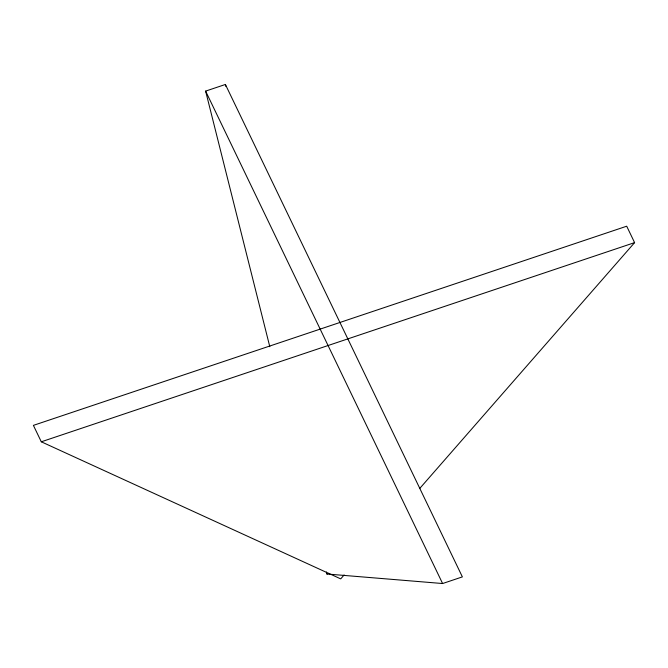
<?xml version="1.0" encoding="UTF-8"?>
<svg xmlns="http://www.w3.org/2000/svg" width="668" height="668" viewBox="0 0 668 668"><rect width="100%" height="100%" fill="white"/><g stroke="black" fill="none" stroke-linecap="round" stroke-linejoin="round"><path stroke-width="1" d="M344.137 574.956L340.705 578.88L41.299 441.79L33.4 425.374L626.701 226.21L634.6 242.626L419.671 488.533M269.797 346.692L205.619 91.107L225.392 84.469L462.381 576.893L442.608 583.531L326.869 573.996L326.36 571.975M41.299 441.79L634.6 242.626M326.869 573.996L328.84 573.328M205.619 91.107L442.608 583.531M225.392 84.469L225.901 86.489"/></g></svg>
